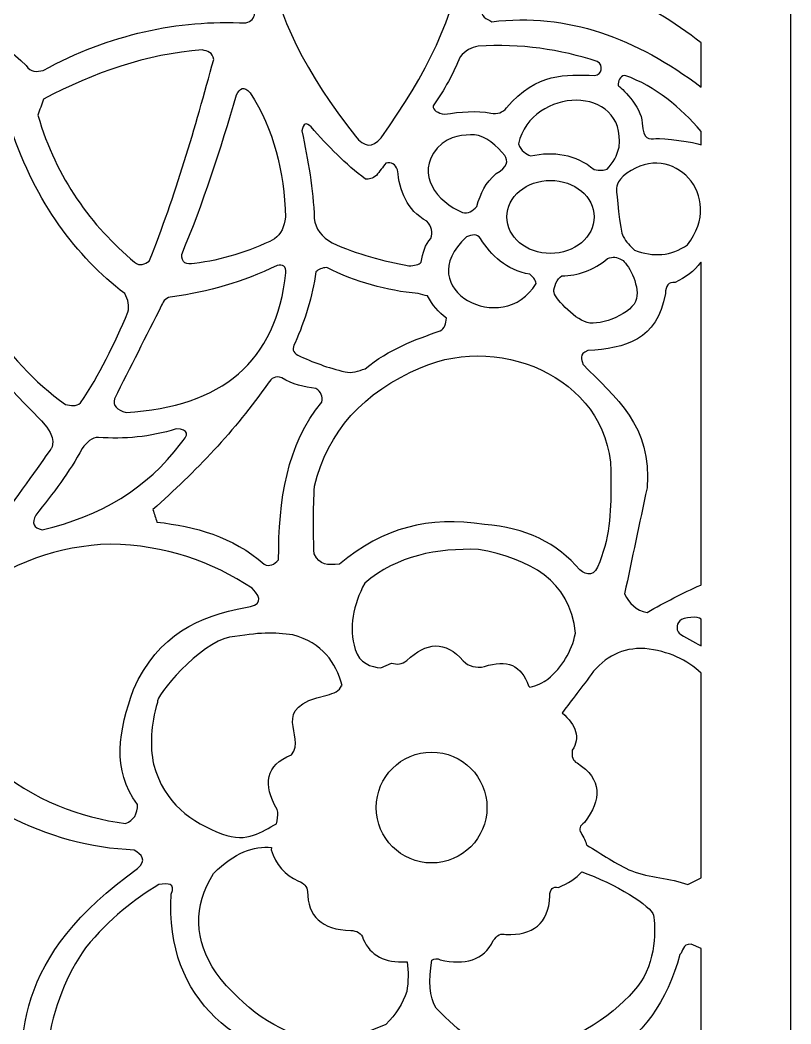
# Model space of a CAD drawing. Header units: centimetres. Extents: x 22.22 to 27.01, y 0.09 to 9.
# Drawn here: x 24.845 to 27.009, y 4.12 to 6.937 of the extents above; entities that cross this region are included whole.
import ezdxf

# ---------------------------------------------------------------- set-up
doc = ezdxf.new("R2010")
doc.units = ezdxf.units.CM
doc.header["$MEASUREMENT"] = 0
doc.layers.add('layer 1', color=7, linetype='Continuous')

msp = doc.modelspace()

# ---------------------------------------------------------------- linework, layer by layer
at = {"layer": 'layer 1', "color": 250}
for points, knots in [([(22.22329, 9.00077), (22.22329, 9.00077), (27.00868, 9.00077), (27.00868, 9.00077), (27.00868, 9.00077), (27.00868, 9.00077), (27.00868, 0.08669), (27.00868, 0.08669), (27.00868, 0.08669), (27.00868, 0.08669), (22.22329, 0.08669), (22.22329, 0.08669), (22.22329, 0.08669), (22.22329, 0.08669), (22.22329, 9.00077), (22.22329, 9.00077)], [0, 0, 0, 0, 0.2, 0.2, 0.2, 0.2, 0.4, 0.4, 0.4, 0.4, 0.6, 0.6, 0.6, 0.6, 1, 1, 1, 1]), ([(25.63863, 7.53452), (25.64874, 7.54467), (25.65996, 7.55332), (25.67911, 7.55141), (25.67911, 7.55141), (25.70459, 7.53862), (25.73081, 7.527), (25.76232, 7.52325), (25.76232, 7.52325), (25.76794, 7.51425), (25.77356, 7.50524), (25.77919, 7.49622), (25.77919, 7.49622), (25.79005, 7.38095), (25.80092, 7.26568), (25.81179, 7.1504), (25.81179, 7.1504), (25.82789, 7.1305), (25.84551, 7.13012), (25.86464, 7.14928), (25.86464, 7.14928), (25.85601, 7.27506), (25.8474, 7.40085), (25.83878, 7.52663), (25.83878, 7.52663), (25.83165, 7.54578), (25.83502, 7.56042), (25.8489, 7.57057), (25.8489, 7.57057), (25.87251, 7.58521), (25.865, 7.58032), (25.88263, 7.60098), (25.88263, 7.60098), (25.89124, 7.607), (25.89985, 7.60699), (25.90849, 7.60098), (25.90849, 7.60098), (26.19185, 7.27617), (26.11297, 6.9617), (25.85802, 6.60631), (25.85802, 6.60631), (25.83403, 6.57778), (25.81003, 6.57929), (25.78605, 6.61081), (25.78605, 6.61081), (25.50902, 6.96077), (25.45989, 7.26868), (25.63863, 7.53452)], [0, 0, 0, 0, 0.0769231, 0.0769231, 0.0769231, 0.0769231, 0.1538462, 0.1538462, 0.1538462, 0.1538462, 0.2307692, 0.2307692, 0.2307692, 0.2307692, 0.3076923, 0.3076923, 0.3076923, 0.3076923, 0.3846154, 0.3846154, 0.3846154, 0.3846154, 0.4615385, 0.4615385, 0.4615385, 0.4615385, 0.5384615, 0.5384615, 0.5384615, 0.5384615, 0.6153846, 0.6153846, 0.6153846, 0.6153846, 0.6923077, 0.6923077, 0.6923077, 0.6923077, 0.7692308, 0.7692308, 0.7692308, 0.7692308, 0.8461538, 0.8461538, 0.8461538, 0.8461538, 1, 1, 1, 1]), ([(25.43332, 7.36555), (25.45655, 7.37232), (25.46929, 7.36556), (25.47156, 7.34527), (25.47156, 7.34527), (25.43557, 7.21683), (25.44305, 7.08701), (25.50304, 6.95552), (25.50304, 6.95552), (25.50228, 6.94199), (25.49403, 6.93299), (25.4783, 6.92848), (25.4783, 6.92848), (25.2872, 6.93802), (25.09747, 6.89719), (24.90935, 6.79556), (24.90935, 6.79556), (24.89136, 6.79103), (24.87412, 6.7895), (24.86213, 6.80907), (24.86213, 6.80907), (24.70512, 6.96043), (24.5117, 7.01608), (24.30666, 7.04113), (24.30666, 7.04113), (24.29315, 7.04638), (24.28189, 7.05388), (24.28642, 7.07718), (24.28642, 7.07718), (24.31529, 7.10308), (24.34415, 7.12899), (24.37301, 7.1549), (24.37301, 7.1549), (24.388, 7.16133), (24.40227, 7.16512), (24.41123, 7.15039), (24.41123, 7.15039), (24.47211, 7.08411), (24.56725, 7.05002), (24.7156, 7.06104), (24.7156, 7.06104), (24.86895, 7.07243), (25.16692, 7.09085), (25.43332, 7.36555)], [0, 0, 0, 0, 0.0833333, 0.0833333, 0.0833333, 0.0833333, 0.1666667, 0.1666667, 0.1666667, 0.1666667, 0.25, 0.25, 0.25, 0.25, 0.3333333, 0.3333333, 0.3333333, 0.3333333, 0.4166667, 0.4166667, 0.4166667, 0.4166667, 0.5, 0.5, 0.5, 0.5, 0.5833333, 0.5833333, 0.5833333, 0.5833333, 0.6666667, 0.6666667, 0.6666667, 0.6666667, 0.75, 0.75, 0.75, 0.75, 0.8333333, 0.8333333, 0.8333333, 0.8333333, 1, 1, 1, 1]), ([(26.17543, 7.09858), (26.18405, 7.11359), (26.19416, 7.1211), (26.20579, 7.12111), (26.20579, 7.12111), (26.42219, 7.07229), (26.60675, 6.99037), (26.75676, 6.87238), (26.75676, 6.87238), (26.75676, 6.87238), (26.75676, 6.74832), (26.75676, 6.74832), (26.75676, 6.74832), (26.57518, 6.88579), (26.38128, 6.95819), (26.16869, 6.93186), (26.16869, 6.93186), (26.15418, 6.94024), (26.13728, 6.9462), (26.13833, 6.97015), (26.13833, 6.97015), (26.15822, 7.01107), (26.16758, 7.05464), (26.17543, 7.09858)], [0, 0, 0, 0, 0.1428571, 0.1428571, 0.1428571, 0.1428571, 0.2857143, 0.2857143, 0.2857143, 0.2857143, 0.4285714, 0.4285714, 0.4285714, 0.4285714, 0.5714286, 0.5714286, 0.5714286, 0.5714286, 0.7142857, 0.7142857, 0.7142857, 0.7142857, 1, 1, 1, 1]), ([(24.89473, 6.66939), (24.89998, 6.6844), (24.90523, 6.69942), (24.91047, 6.71444), (24.91047, 6.71444), (25.05199, 6.7897), (25.19923, 6.84081), (25.35574, 6.853), (25.35574, 6.853), (25.37043, 6.84925), (25.38588, 6.84655), (25.38835, 6.82596), (25.38835, 6.82596), (25.33575, 6.63413), (25.28101, 6.44325), (25.20732, 6.26047), (25.20732, 6.26047), (25.19457, 6.25143), (25.18145, 6.24504), (25.16571, 6.2571), (25.16571, 6.2571), (25.04413, 6.36051), (24.94733, 6.4909), (24.89473, 6.66939)], [0, 0, 0, 0, 0.1428571, 0.1428571, 0.1428571, 0.1428571, 0.2857143, 0.2857143, 0.2857143, 0.2857143, 0.4285714, 0.4285714, 0.4285714, 0.4285714, 0.5714286, 0.5714286, 0.5714286, 0.5714286, 0.7142857, 0.7142857, 0.7142857, 0.7142857, 1, 1, 1, 1]), ([(26.07986, 6.83385), (26.09447, 6.85037), (26.11134, 6.86013), (26.13046, 6.86314), (26.13046, 6.86314), (26.25071, 6.8712), (26.36119, 6.8543), (26.46497, 6.82033), (26.46497, 6.82033), (26.4837, 6.8088), (26.47865, 6.78326), (26.4571, 6.78147), (26.4571, 6.78147), (26.37674, 6.78314), (26.29676, 6.79124), (26.21029, 6.69023), (26.21029, 6.69023), (26.19941, 6.67708), (26.18479, 6.6722), (26.16644, 6.67558), (26.16644, 6.67558), (26.12557, 6.68316), (26.08139, 6.67968), (26.03601, 6.67221), (26.03601, 6.67221), (26.01798, 6.67599), (26.00399, 6.68214), (26.00396, 6.69642), (26.00396, 6.69642), (26.03613, 6.74072), (26.06122, 6.78658), (26.07986, 6.83385)], [0, 0, 0, 0, 0.1111111, 0.1111111, 0.1111111, 0.1111111, 0.2222222, 0.2222222, 0.2222222, 0.2222222, 0.3333333, 0.3333333, 0.3333333, 0.3333333, 0.4444444, 0.4444444, 0.4444444, 0.4444444, 0.5555556, 0.5555556, 0.5555556, 0.5555556, 0.6666667, 0.6666667, 0.6666667, 0.6666667, 0.7777778, 0.7777778, 0.7777778, 0.7777778, 1, 1, 1, 1]), ([(26.52344, 6.75274), (26.52418, 6.76627), (26.52678, 6.77849), (26.54256, 6.78147), (26.54256, 6.78147), (26.63065, 6.74978), (26.6975, 6.69175), (26.75676, 6.62426), (26.75676, 6.62426), (26.75676, 6.62426), (26.75676, 6.58674), (26.75676, 6.58674), (26.75676, 6.58674), (26.74111, 6.59384), (26.64708, 6.60667), (26.6297, 6.60461), (26.6297, 6.60461), (26.61066, 6.60236), (26.59358, 6.59872), (26.59147, 6.64743), (26.59147, 6.64743), (26.58936, 6.69614), (26.52953, 6.74876), (26.52344, 6.75274)], [0, 0, 0, 0, 0.1428571, 0.1428571, 0.1428571, 0.1428571, 0.2857143, 0.2857143, 0.2857143, 0.2857143, 0.4285714, 0.4285714, 0.4285714, 0.4285714, 0.5714286, 0.5714286, 0.5714286, 0.5714286, 0.7142857, 0.7142857, 0.7142857, 0.7142857, 1, 1, 1, 1]), ([(25.2984, 6.2785), (25.2984, 6.25672), (25.31038, 6.24847), (25.33438, 6.25372), (25.33438, 6.25372), (25.41079, 6.26353), (25.48584, 6.28558), (25.55926, 6.32244), (25.55926, 6.32244), (25.57687, 6.33671), (25.58699, 6.35698), (25.58962, 6.38326), (25.58962, 6.38326), (25.58566, 6.51212), (25.55758, 6.63063), (25.49067, 6.73247), (25.49067, 6.73247), (25.47256, 6.75378), (25.46151, 6.74457), (25.45244, 6.72684), (25.45244, 6.72684), (25.40719, 6.57373), (25.35864, 6.42257), (25.2984, 6.2785)], [0, 0, 0, 0, 0.1428571, 0.1428571, 0.1428571, 0.1428571, 0.2857143, 0.2857143, 0.2857143, 0.2857143, 0.4285714, 0.4285714, 0.4285714, 0.4285714, 0.5714286, 0.5714286, 0.5714286, 0.5714286, 0.7142857, 0.7142857, 0.7142857, 0.7142857, 1, 1, 1, 1]), ([(26.27776, 6.55562), (26.26426, 6.56121), (26.25152, 6.5687), (26.24403, 6.58941), (26.24403, 6.58941), (26.28018, 6.75045), (26.54658, 6.75684), (26.52625, 6.58039), (26.52625, 6.58039), (26.52101, 6.55675), (26.50976, 6.5361), (26.49252, 6.51844), (26.49252, 6.51844), (26.48353, 6.51506), (26.47154, 6.51469), (26.45654, 6.51732), (26.45654, 6.51732), (26.4033, 6.5604), (26.34296, 6.5696), (26.27776, 6.55562)], [0, 0, 0, 0, 0.1666667, 0.1666667, 0.1666667, 0.1666667, 0.3333333, 0.3333333, 0.3333333, 0.3333333, 0.5, 0.5, 0.5, 0.5, 0.6666667, 0.6666667, 0.6666667, 0.6666667, 1, 1, 1, 1]), ([(25.63572, 6.62545), (25.63984, 6.64723), (25.64845, 6.65098), (25.66158, 6.63672), (25.66158, 6.63672), (25.70874, 6.58284), (25.7583, 6.53217), (25.8145, 6.49028), (25.8145, 6.49028), (25.82461, 6.48916), (25.83473, 6.49254), (25.84486, 6.50042), (25.84486, 6.50042), (25.85385, 6.51206), (25.86285, 6.5237), (25.87185, 6.53534), (25.87185, 6.53534), (25.8872, 6.53948), (25.89806, 6.53309), (25.90445, 6.51619), (25.90445, 6.51619), (25.91028, 6.45671), (25.92967, 6.40444), (25.98653, 6.372), (25.98653, 6.372), (26.00076, 6.35735), (26.00451, 6.34121), (25.99778, 6.32356), (25.99778, 6.32356), (25.98202, 6.3065), (25.97452, 6.28321), (25.9708, 6.2571), (25.9708, 6.2571), (25.96482, 6.24996), (25.95094, 6.24809), (25.93594, 6.24696), (25.93594, 6.24696), (25.86435, 6.26076), (25.79275, 6.27935), (25.72117, 6.31117), (25.72117, 6.31117), (25.69081, 6.32807), (25.67393, 6.35097), (25.67058, 6.37988), (25.67058, 6.37988), (25.66787, 6.46175), (25.65343, 6.54361), (25.63572, 6.62545)], [0, 0, 0, 0, 0.0769231, 0.0769231, 0.0769231, 0.0769231, 0.1538462, 0.1538462, 0.1538462, 0.1538462, 0.2307692, 0.2307692, 0.2307692, 0.2307692, 0.3076923, 0.3076923, 0.3076923, 0.3076923, 0.3846154, 0.3846154, 0.3846154, 0.3846154, 0.4615385, 0.4615385, 0.4615385, 0.4615385, 0.5384615, 0.5384615, 0.5384615, 0.5384615, 0.6153846, 0.6153846, 0.6153846, 0.6153846, 0.6923077, 0.6923077, 0.6923077, 0.6923077, 0.7692308, 0.7692308, 0.7692308, 0.7692308, 0.8461538, 0.8461538, 0.8461538, 0.8461538, 1, 1, 1, 1]), ([(24.77183, 6.63559), (24.78823, 6.6433), (24.80414, 6.64442), (24.81906, 6.63108), (24.81906, 6.63108), (24.89045, 6.42289), (25.00102, 6.27532), (25.13839, 6.16923), (25.13839, 6.16923), (25.14888, 6.15197), (25.15187, 6.1347), (25.14739, 6.11742), (25.14739, 6.11742), (25.10949, 6.0275), (25.06759, 5.94076), (25.01471, 5.86284), (25.01471, 5.86284), (25.00234, 5.85192), (24.98735, 5.85419), (24.97198, 5.85833), (24.97198, 5.85833), (24.79637, 5.98413), (24.68131, 6.17413), (24.60767, 6.40805), (24.60767, 6.40805), (24.60552, 6.43632), (24.61059, 6.45942), (24.61891, 6.48014), (24.61891, 6.48014), (24.66511, 6.54155), (24.71666, 6.59223), (24.77183, 6.63559)], [0, 0, 0, 0, 0.1111111, 0.1111111, 0.1111111, 0.1111111, 0.2222222, 0.2222222, 0.2222222, 0.2222222, 0.3333333, 0.3333333, 0.3333333, 0.3333333, 0.4444444, 0.4444444, 0.4444444, 0.4444444, 0.5555556, 0.5555556, 0.5555556, 0.5555556, 0.6666667, 0.6666667, 0.6666667, 0.6666667, 0.7777778, 0.7777778, 0.7777778, 0.7777778, 1, 1, 1, 1]), ([(26.01521, 6.57758), (26.05343, 6.61561), (26.09054, 6.6148), (26.12034, 6.61419), (26.12034, 6.61419), (26.15015, 6.61358), (26.18574, 6.58171), (26.20523, 6.55675), (26.20523, 6.55675), (26.21601, 6.54173), (26.21338, 6.52334), (26.18163, 6.50605), (26.18163, 6.50605), (26.1498, 6.47978), (26.13883, 6.452), (26.12652, 6.41368), (26.12652, 6.41368), (26.11518, 6.40083), (26.10245, 6.39314), (26.08661, 6.39678), (26.08661, 6.39678), (26.01576, 6.42754), (25.95342, 6.50208), (26.01521, 6.57758)], [0, 0, 0, 0, 0.1428571, 0.1428571, 0.1428571, 0.1428571, 0.2857143, 0.2857143, 0.2857143, 0.2857143, 0.4285714, 0.4285714, 0.4285714, 0.4285714, 0.5714286, 0.5714286, 0.5714286, 0.5714286, 0.7142857, 0.7142857, 0.7142857, 0.7142857, 1, 1, 1, 1]), ([(26.51895, 6.45817), (26.51895, 6.46493), (26.51661, 6.48358), (26.54818, 6.50661), (26.54818, 6.50661), (26.67657, 6.60028), (26.82525, 6.44352), (26.71853, 6.3061), (26.71853, 6.3061), (26.67186, 6.27495), (26.62219, 6.27007), (26.56954, 6.29146), (26.56954, 6.29146), (26.5573, 6.30172), (26.54671, 6.31444), (26.5375, 6.3292), (26.5375, 6.3292), (26.52829, 6.34395), (26.51895, 6.45874), (26.51895, 6.45817)], [0, 0, 0, 0, 0.1666667, 0.1666667, 0.1666667, 0.1666667, 0.3333333, 0.3333333, 0.3333333, 0.3333333, 0.5, 0.5, 0.5, 0.5, 0.6666667, 0.6666667, 0.6666667, 0.6666667, 1, 1, 1, 1]), ([(26.33364, 6.28187), (26.40132, 6.28187), (26.45621, 6.32778), (26.45621, 6.38438), (26.45621, 6.38438), (26.45621, 6.44099), (26.40132, 6.4869), (26.33364, 6.4869), (26.33364, 6.4869), (26.26598, 6.4869), (26.21109, 6.44099), (26.21109, 6.38438), (26.21109, 6.38438), (26.21109, 6.32778), (26.26598, 6.28187), (26.33364, 6.28187)], [0, 0, 0, 0, 0.2, 0.2, 0.2, 0.2, 0.4, 0.4, 0.4, 0.4, 0.6, 0.6, 0.6, 0.6, 1, 1, 1, 1]), ([(26.09785, 6.32807), (26.11322, 6.3345), (26.12784, 6.33826), (26.13721, 6.32356), (26.13721, 6.32356), (26.16812, 6.27492), (26.20859, 6.23587), (26.27551, 6.22331), (26.27551, 6.22331), (26.28449, 6.21768), (26.29049, 6.20906), (26.2935, 6.1974), (26.2935, 6.1974), (26.20057, 6.04362), (25.93776, 6.18082), (26.09785, 6.32807)], [0, 0, 0, 0, 0.2, 0.2, 0.2, 0.2, 0.4, 0.4, 0.4, 0.4, 0.6, 0.6, 0.6, 0.6, 1, 1, 1, 1]), ([(24.51468, 5.94957), (24.57136, 5.84021), (24.67209, 5.66908), (24.67209, 5.66908), (24.67209, 5.66908), (24.67209, 5.66908), (24.72832, 5.56882), (24.72832, 5.56882), (24.72832, 5.56882), (24.72832, 5.56882), (24.76431, 5.50237), (24.80366, 5.55531), (24.80366, 5.55531), (24.84301, 5.60825), (24.93183, 5.73441), (24.93183, 5.73441), (24.93183, 5.73441), (24.93183, 5.73441), (24.9532, 5.76258), (24.90485, 5.81214), (24.90485, 5.81214), (24.8565, 5.8617), (24.72494, 5.99463), (24.67097, 6.07686), (24.67097, 6.07686), (24.617, 6.15909), (24.59002, 6.19628), (24.57878, 6.22556), (24.57878, 6.22556), (24.56753, 6.25484), (24.55628, 6.2706), (24.53716, 6.26836), (24.53716, 6.26836), (24.46324, 6.25968), (24.49812, 5.98152), (24.51468, 5.94957)], [0, 0, 0, 0, 0.1, 0.1, 0.1, 0.1, 0.2, 0.2, 0.2, 0.2, 0.3, 0.3, 0.3, 0.3, 0.4, 0.4, 0.4, 0.4, 0.5, 0.5, 0.5, 0.5, 0.6, 0.6, 0.6, 0.6, 0.7, 0.7, 0.7, 0.7, 0.8, 0.8, 0.8, 0.8, 1, 1, 1, 1]), ([(26.36547, 6.2188), (26.35174, 6.21042), (26.34314, 6.18801), (26.34298, 6.17487), (26.34298, 6.17487), (26.34281, 6.16173), (26.39702, 6.09866), (26.4363, 6.08813), (26.4363, 6.08813), (26.47559, 6.0776), (26.56631, 6.11381), (26.57516, 6.15515), (26.57516, 6.15515), (26.58402, 6.1965), (26.54984, 6.25545), (26.53412, 6.26386), (26.53412, 6.26386), (26.5184, 6.27227), (26.51107, 6.27343), (26.49364, 6.26724), (26.49364, 6.26724), (26.4541, 6.23433), (26.411, 6.22016), (26.36547, 6.2188)], [0, 0, 0, 0, 0.1428571, 0.1428571, 0.1428571, 0.1428571, 0.2857143, 0.2857143, 0.2857143, 0.2857143, 0.4285714, 0.4285714, 0.4285714, 0.4285714, 0.5714286, 0.5714286, 0.5714286, 0.5714286, 0.7142857, 0.7142857, 0.7142857, 0.7142857, 1, 1, 1, 1]), ([(26.42473, 5.97097), (26.42201, 5.98455), (26.41212, 5.99889), (26.43822, 6.00927), (26.43822, 6.00927), (26.54354, 6.01631), (26.63312, 6.03808), (26.65636, 6.16923), (26.65636, 6.16923), (26.65635, 6.19175), (26.66534, 6.20226), (26.68334, 6.20078), (26.68334, 6.20078), (26.71184, 6.21501), (26.73883, 6.23076), (26.7553, 6.2571), (26.7553, 6.2571), (26.7553, 6.2571), (26.75676, 6.25627), (26.75676, 6.25627), (26.75676, 6.25627), (26.75676, 6.25627), (26.75676, 5.3526), (26.75676, 5.3526), (26.75676, 5.3526), (26.75676, 5.3526), (26.7553, 5.35141), (26.7553, 5.35141), (26.7553, 5.35141), (26.70507, 5.32887), (26.65485, 5.30334), (26.60464, 5.27481), (26.60464, 5.27481), (26.57351, 5.28027), (26.55477, 5.30017), (26.54167, 5.32663), (26.54167, 5.32663), (26.56265, 5.42577), (26.58364, 5.52489), (26.60464, 5.62402), (26.60464, 5.62402), (26.62071, 5.79795), (26.51445, 5.87813), (26.42473, 5.97097)], [0, 0, 0, 0, 0.0833333, 0.0833333, 0.0833333, 0.0833333, 0.1666667, 0.1666667, 0.1666667, 0.1666667, 0.25, 0.25, 0.25, 0.25, 0.3333333, 0.3333333, 0.3333333, 0.3333333, 0.4166667, 0.4166667, 0.4166667, 0.4166667, 0.5, 0.5, 0.5, 0.5, 0.5833333, 0.5833333, 0.5833333, 0.5833333, 0.6666667, 0.6666667, 0.6666667, 0.6666667, 0.75, 0.75, 0.75, 0.75, 0.8333333, 0.8333333, 0.8333333, 0.8333333, 1, 1, 1, 1]), ([(25.24217, 6.13657), (25.24778, 6.14898), (25.25488, 6.15986), (25.27253, 6.16022), (25.27253, 6.16022), (25.3718, 6.17349), (25.46972, 6.20174), (25.56601, 6.24809), (25.56601, 6.24809), (25.5824, 6.25085), (25.59232, 6.24606), (25.59074, 6.22781), (25.59074, 6.22781), (25.56451, 5.97818), (25.41117, 5.85117), (25.1421, 5.8358), (25.1421, 5.8358), (25.11624, 5.84256), (25.10538, 5.85533), (25.1095, 5.8741), (25.1095, 5.8741), (25.15373, 5.96159), (25.19795, 6.04908), (25.24217, 6.13657)], [0, 0, 0, 0, 0.1428571, 0.1428571, 0.1428571, 0.1428571, 0.2857143, 0.2857143, 0.2857143, 0.2857143, 0.4285714, 0.4285714, 0.4285714, 0.4285714, 0.5714286, 0.5714286, 0.5714286, 0.5714286, 0.7142857, 0.7142857, 0.7142857, 0.7142857, 1, 1, 1, 1]), ([(25.67507, 6.23006), (25.6822, 6.23719), (25.69232, 6.24132), (25.70544, 6.24245), (25.70544, 6.24245), (25.78779, 6.20102), (25.87343, 6.17764), (25.9618, 6.16923), (25.9618, 6.16923), (25.97079, 6.16698), (25.97979, 6.16473), (25.98879, 6.16248), (25.98879, 6.16248), (26.0019, 6.13733), (26.01952, 6.11667), (26.04163, 6.10052), (26.04163, 6.10052), (26.04015, 6.08511), (26.03717, 6.07085), (26.02364, 6.06447), (26.02364, 6.06447), (25.95251, 6.0396), (25.88146, 6.01379), (25.81338, 5.95858), (25.81338, 5.95858), (25.79462, 5.95105), (25.77587, 5.94505), (25.75715, 5.94957), (25.75715, 5.94957), (25.7101, 5.96112), (25.66553, 5.97633), (25.62448, 5.99689), (25.62448, 5.99689), (25.60987, 6.00366), (25.60725, 6.01492), (25.61661, 6.03068), (25.61661, 6.03068), (25.64454, 6.09433), (25.66515, 6.16043), (25.67507, 6.23006)], [0, 0, 0, 0, 0.0909091, 0.0909091, 0.0909091, 0.0909091, 0.1818182, 0.1818182, 0.1818182, 0.1818182, 0.2727273, 0.2727273, 0.2727273, 0.2727273, 0.3636364, 0.3636364, 0.3636364, 0.3636364, 0.4545455, 0.4545455, 0.4545455, 0.4545455, 0.5454545, 0.5454545, 0.5454545, 0.5454545, 0.6363636, 0.6363636, 0.6363636, 0.6363636, 0.7272727, 0.7272727, 0.7272727, 0.7272727, 0.8181818, 0.8181818, 0.8181818, 0.8181818, 1, 1, 1, 1]), ([(25.67024, 5.43928), (25.68592, 5.40542), (25.70731, 5.40769), (25.74108, 5.40999), (25.74108, 5.40999), (25.86552, 5.51392), (25.99144, 5.54487), (26.14812, 5.52151), (26.14812, 5.52151), (26.26336, 5.51343), (26.35444, 5.46839), (26.41573, 5.39422), (26.41573, 5.39422), (26.43674, 5.37911), (26.45698, 5.37155), (26.47195, 5.41675), (26.47195, 5.41675), (26.50231, 5.49335), (26.50334, 5.56994), (26.50344, 5.64655), (26.50344, 5.64655), (26.51455, 5.92209), (26.20108, 6.06228), (25.97046, 5.96196), (25.97046, 5.96196), (25.80755, 5.89302), (25.70834, 5.78154), (25.67137, 5.62852), (25.67137, 5.62852), (25.66762, 5.56695), (25.66724, 5.4941), (25.67024, 5.43928)], [0, 0, 0, 0, 0.1111111, 0.1111111, 0.1111111, 0.1111111, 0.2222222, 0.2222222, 0.2222222, 0.2222222, 0.3333333, 0.3333333, 0.3333333, 0.3333333, 0.4444444, 0.4444444, 0.4444444, 0.4444444, 0.5555556, 0.5555556, 0.5555556, 0.5555556, 0.6666667, 0.6666667, 0.6666667, 0.6666667, 0.7777778, 0.7777778, 0.7777778, 0.7777778, 1, 1, 1, 1]), ([(25.22868, 5.52827), (25.22494, 5.53991), (25.22119, 5.55155), (25.21744, 5.56319), (25.21744, 5.56319), (25.3374, 5.66942), (25.44828, 5.78473), (25.54127, 5.91803), (25.54127, 5.91803), (25.55034, 5.93146), (25.56139, 5.94027), (25.5795, 5.93267), (25.5795, 5.93267), (25.60966, 5.91445), (25.64189, 5.90657), (25.67507, 5.90339), (25.67507, 5.90339), (25.68968, 5.89361), (25.6953, 5.88084), (25.69194, 5.86509), (25.69194, 5.86509), (25.59342, 5.74569), (25.56996, 5.58985), (25.57051, 5.42238), (25.57051, 5.42238), (25.55832, 5.40906), (25.54519, 5.4023), (25.53003, 5.40999), (25.53003, 5.40999), (25.44026, 5.48871), (25.33644, 5.51573), (25.22868, 5.52827)], [0, 0, 0, 0, 0.1111111, 0.1111111, 0.1111111, 0.1111111, 0.2222222, 0.2222222, 0.2222222, 0.2222222, 0.3333333, 0.3333333, 0.3333333, 0.3333333, 0.4444444, 0.4444444, 0.4444444, 0.4444444, 0.5555556, 0.5555556, 0.5555556, 0.5555556, 0.6666667, 0.6666667, 0.6666667, 0.6666667, 0.7777778, 0.7777778, 0.7777778, 0.7777778, 1, 1, 1, 1]), ([(24.88855, 5.54799), (24.93732, 5.60795), (24.98369, 5.66897), (25.01898, 5.73498), (25.01898, 5.73498), (25.03248, 5.75194), (25.04647, 5.76707), (25.06452, 5.76596), (25.06452, 5.76596), (25.13722, 5.76024), (25.20993, 5.76678), (25.28265, 5.78961), (25.28265, 5.78961), (25.32038, 5.78886), (25.31875, 5.77271), (25.29502, 5.74793), (25.29502, 5.74793), (25.20182, 5.62359), (25.07166, 5.54405), (24.90654, 5.50686), (24.90654, 5.50686), (24.88253, 5.51158), (24.87654, 5.52529), (24.88855, 5.54799)], [0, 0, 0, 0, 0.1428571, 0.1428571, 0.1428571, 0.1428571, 0.2857143, 0.2857143, 0.2857143, 0.2857143, 0.4285714, 0.4285714, 0.4285714, 0.4285714, 0.5714286, 0.5714286, 0.5714286, 0.5714286, 0.7142857, 0.7142857, 0.7142857, 0.7142857, 1, 1, 1, 1]), ([(24.6414, 5.04276), (24.63915, 5.05853), (24.57396, 5.21398), (24.69537, 5.31537), (24.69537, 5.31537), (24.81679, 5.41675), (24.95247, 5.46105), (25.09791, 5.46631), (25.09791, 5.46631), (25.25287, 5.46331), (25.38293, 5.41749), (25.49596, 5.34241), (25.49596, 5.34241), (25.52594, 5.31235), (25.51994, 5.29432), (25.47797, 5.28833), (25.47797, 5.28833), (25.34863, 5.26549), (25.23241, 5.21369), (25.16313, 5.05853), (25.16313, 5.05853), (25.12226, 4.9441), (25.10102, 4.83277), (25.17437, 4.73636), (25.17437, 4.73636), (25.17511, 4.70933), (25.16387, 4.69131), (25.14064, 4.68229), (25.14064, 4.68229), (25.01395, 4.70058), (24.88725, 4.74282), (24.76059, 4.85126), (24.76059, 4.85126), (24.72085, 4.89709), (24.68112, 4.96093), (24.6414, 5.04276)], [0, 0, 0, 0, 0.1, 0.1, 0.1, 0.1, 0.2, 0.2, 0.2, 0.2, 0.3, 0.3, 0.3, 0.3, 0.4, 0.4, 0.4, 0.4, 0.5, 0.5, 0.5, 0.5, 0.6, 0.6, 0.6, 0.6, 0.7, 0.7, 0.7, 0.7, 0.8, 0.8, 0.8, 0.8, 1, 1, 1, 1]), ([(25.85714, 5.11895), (25.8309, 5.12211), (25.79722, 5.1311), (25.78526, 5.17118), (25.78526, 5.17118), (25.76679, 5.23312), (25.77977, 5.29507), (25.81225, 5.35704), (25.81225, 5.35704), (25.90482, 5.4355), (26.01501, 5.45436), (26.13159, 5.45167), (26.13159, 5.45167), (26.27572, 5.42422), (26.38858, 5.36693), (26.40369, 5.21624), (26.40369, 5.21624), (26.39282, 5.16441), (26.36696, 5.1216), (26.32611, 5.08782), (26.32611, 5.08782), (26.31342, 5.07733), (26.29517, 5.06997), (26.27586, 5.0649), (26.27586, 5.0649), (26.27586, 5.0649), (26.27214, 5.06867), (26.27214, 5.06867), (26.27214, 5.06867), (26.25264, 5.12649), (26.21141, 5.14451), (26.14845, 5.12274), (26.14845, 5.12274), (26.12436, 5.11883), (26.10394, 5.12287), (26.08886, 5.13851), (26.08886, 5.13851), (26.03839, 5.19791), (25.98527, 5.19134), (25.93032, 5.13964), (25.93032, 5.13964), (25.91686, 5.12901), (25.90253, 5.12774), (25.88759, 5.13288), (25.88759, 5.13288), (25.88759, 5.13288), (25.85714, 5.11895), (25.85714, 5.11895)], [0, 0, 0, 0, 0.0769231, 0.0769231, 0.0769231, 0.0769231, 0.1538462, 0.1538462, 0.1538462, 0.1538462, 0.2307692, 0.2307692, 0.2307692, 0.2307692, 0.3076923, 0.3076923, 0.3076923, 0.3076923, 0.3846154, 0.3846154, 0.3846154, 0.3846154, 0.4615385, 0.4615385, 0.4615385, 0.4615385, 0.5384615, 0.5384615, 0.5384615, 0.5384615, 0.6153846, 0.6153846, 0.6153846, 0.6153846, 0.6923077, 0.6923077, 0.6923077, 0.6923077, 0.7692308, 0.7692308, 0.7692308, 0.7692308, 0.8461538, 0.8461538, 0.8461538, 0.8461538, 1, 1, 1, 1]), ([(26.69651, 5.25084), (26.70688, 5.26201), (26.7483, 5.26437), (26.75676, 5.25611), (26.75676, 5.25611), (26.75676, 5.25611), (26.75676, 5.18105), (26.75676, 5.18105), (26.75676, 5.18105), (26.7504, 5.18416), (26.7177, 5.20114), (26.69914, 5.21261), (26.69914, 5.21261), (26.68612, 5.22067), (26.68572, 5.24167), (26.69651, 5.25084)], [0, 0, 0, 0, 0.2, 0.2, 0.2, 0.2, 0.4, 0.4, 0.4, 0.4, 0.6, 0.6, 0.6, 0.6, 1, 1, 1, 1]), ([(25.2306, 5.02249), (25.22221, 5.03792), (25.35121, 5.1911), (25.43299, 5.20497), (25.43299, 5.20497), (25.51476, 5.21883), (25.55797, 5.21933), (25.61065, 5.21173), (25.61065, 5.21173), (25.69408, 5.18884), (25.73052, 5.13507), (25.74908, 5.0696), (25.74908, 5.0696), (25.74908, 5.0696), (25.74704, 5.06867), (25.74704, 5.06867), (25.74704, 5.06867), (25.74144, 5.05474), (25.72564, 5.04766), (25.70656, 5.04276), (25.70656, 5.04276), (25.53772, 5.00687), (25.65054, 4.92971), (25.60649, 4.87492), (25.60649, 4.87492), (25.53435, 4.84695), (25.52478, 4.79231), (25.56657, 4.72228), (25.56657, 4.72228), (25.56976, 4.71245), (25.56883, 4.70155), (25.56601, 4.69018), (25.56601, 4.69018), (25.56601, 4.69018), (25.56424, 4.6816), (25.56424, 4.6816), (25.56424, 4.6816), (25.52409, 4.6608), (25.48269, 4.62622), (25.41275, 4.653), (25.41275, 4.653), (25.32511, 4.68657), (25.24994, 4.73726), (25.21935, 4.84901), (25.21935, 4.84901), (25.20905, 4.9012), (25.21093, 4.95828), (25.2306, 5.02249)], [0, 0, 0, 0, 0.0769231, 0.0769231, 0.0769231, 0.0769231, 0.1538462, 0.1538462, 0.1538462, 0.1538462, 0.2307692, 0.2307692, 0.2307692, 0.2307692, 0.3076923, 0.3076923, 0.3076923, 0.3076923, 0.3846154, 0.3846154, 0.3846154, 0.3846154, 0.4615385, 0.4615385, 0.4615385, 0.4615385, 0.5384615, 0.5384615, 0.5384615, 0.5384615, 0.6153846, 0.6153846, 0.6153846, 0.6153846, 0.6923077, 0.6923077, 0.6923077, 0.6923077, 0.7692308, 0.7692308, 0.7692308, 0.7692308, 0.8461538, 0.8461538, 0.8461538, 0.8461538, 1, 1, 1, 1]), ([(26.36649, 4.99343), (26.38437, 5.01614), (26.418, 5.06043), (26.44755, 5.10021), (26.44755, 5.10021), (26.48577, 5.15165), (26.53599, 5.17605), (26.59822, 5.17343), (26.59822, 5.17343), (26.6655, 5.16636), (26.71718, 5.14196), (26.75676, 5.10403), (26.75676, 5.10403), (26.75676, 5.10403), (26.75676, 4.5302), (26.75676, 4.5302), (26.75676, 4.5302), (26.75676, 4.5302), (26.71966, 4.51107), (26.71966, 4.51107), (26.71966, 4.51107), (26.66932, 4.52985), (26.61224, 4.53059), (26.56191, 4.54936), (26.56191, 4.54936), (26.518, 4.56867), (26.47752, 4.59717), (26.43559, 4.62172), (26.43559, 4.62172), (26.43225, 4.63243), (26.42696, 4.64396), (26.41944, 4.65638), (26.41944, 4.65638), (26.41231, 4.66614), (26.41569, 4.67591), (26.42955, 4.68567), (26.42955, 4.68567), (26.47677, 4.74943), (26.48089, 4.80669), (26.40819, 4.85238), (26.40819, 4.85238), (26.39693, 4.8584), (26.39244, 4.87041), (26.3947, 4.88844), (26.3947, 4.88844), (26.41878, 4.92333), (26.40547, 4.95827), (26.36659, 4.9932), (26.36659, 4.9932), (26.36659, 4.9932), (26.36649, 4.99343), (26.36649, 4.99343)], [0, 0, 0, 0, 0.0714286, 0.0714286, 0.0714286, 0.0714286, 0.1428571, 0.1428571, 0.1428571, 0.1428571, 0.2142857, 0.2142857, 0.2142857, 0.2142857, 0.2857143, 0.2857143, 0.2857143, 0.2857143, 0.3571429, 0.3571429, 0.3571429, 0.3571429, 0.4285714, 0.4285714, 0.4285714, 0.4285714, 0.5, 0.5, 0.5, 0.5, 0.5714286, 0.5714286, 0.5714286, 0.5714286, 0.6428571, 0.6428571, 0.6428571, 0.6428571, 0.7142857, 0.7142857, 0.7142857, 0.7142857, 0.7857143, 0.7857143, 0.7857143, 0.7857143, 0.8571429, 0.8571429, 0.8571429, 0.8571429, 1, 1, 1, 1]), ([(25.99997, 4.57189), (26.08582, 4.57189), (26.15543, 4.6415), (26.15543, 4.72734), (26.15543, 4.72734), (26.15543, 4.81318), (26.08582, 4.8828), (25.99997, 4.8828), (25.99997, 4.8828), (25.91414, 4.8828), (25.84452, 4.81318), (25.84452, 4.72734), (25.84452, 4.72734), (25.84452, 4.6415), (25.91414, 4.57189), (25.99997, 4.57189)], [0, 0, 0, 0, 0.2, 0.2, 0.2, 0.2, 0.4, 0.4, 0.4, 0.4, 0.6, 0.6, 0.6, 0.6, 1, 1, 1, 1]), ([(24.09268, 4.10779), (24.06981, 4.1181), (24.07581, 4.13048), (24.09494, 4.14383), (24.09494, 4.14383), (24.35533, 4.26808), (24.59399, 4.42496), (24.75834, 4.69355), (24.75834, 4.69355), (24.77397, 4.70371), (24.78799, 4.72026), (24.81006, 4.70482), (24.81006, 4.70482), (24.9225, 4.64548), (25.04093, 4.61318), (25.16538, 4.60794), (25.16538, 4.60794), (25.18643, 4.5952), (25.20147, 4.58092), (25.17437, 4.55613), (25.17437, 4.55613), (24.83293, 4.31213), (24.82001, 4.07315), (24.87528, 3.83518), (24.87528, 3.83518), (24.86967, 3.79981), (24.85092, 3.80134), (24.8303, 3.80815), (24.8303, 3.80815), (24.5656, 4.02868), (24.32725, 4.0803), (24.09268, 4.10779)], [0, 0, 0, 0, 0.1111111, 0.1111111, 0.1111111, 0.1111111, 0.2222222, 0.2222222, 0.2222222, 0.2222222, 0.3333333, 0.3333333, 0.3333333, 0.3333333, 0.4444444, 0.4444444, 0.4444444, 0.4444444, 0.5555556, 0.5555556, 0.5555556, 0.5555556, 0.6666667, 0.6666667, 0.6666667, 0.6666667, 0.7777778, 0.7777778, 0.7777778, 0.7777778, 1, 1, 1, 1]), ([(25.55047, 4.61536), (25.50073, 4.61976), (25.44748, 4.60139), (25.38802, 4.5426), (25.38802, 4.5426), (25.33029, 4.4495), (25.33255, 4.35637), (25.39476, 4.26324), (25.39476, 4.26324), (25.47291, 4.16431), (25.56324, 4.0971), (25.67137, 4.07625), (25.67137, 4.07625), (25.74444, 4.07457), (25.81041, 4.09072), (25.87151, 4.11906), (25.87151, 4.11906), (25.90111, 4.14647), (25.91835, 4.17802), (25.92998, 4.21142), (25.92998, 4.21142), (25.9353, 4.23924), (25.93463, 4.26705), (25.93155, 4.29487), (25.93155, 4.29487), (25.93155, 4.29487), (25.92862, 4.29478), (25.92862, 4.29478), (25.92862, 4.29478), (25.86828, 4.29123), (25.82817, 4.31245), (25.80832, 4.35843), (25.80832, 4.35843), (25.80325, 4.37579), (25.78994, 4.38181), (25.7729, 4.38264), (25.7729, 4.38264), (25.69073, 4.38475), (25.65173, 4.42223), (25.65203, 4.49191), (25.65203, 4.49191), (25.65033, 4.50544), (25.64189, 4.51521), (25.62672, 4.5212), (25.62672, 4.5212), (25.58772, 4.53734), (25.56266, 4.56743), (25.54914, 4.60907), (25.54914, 4.60907), (25.54914, 4.60907), (25.55047, 4.61536), (25.55047, 4.61536)], [0, 0, 0, 0, 0.0714286, 0.0714286, 0.0714286, 0.0714286, 0.1428571, 0.1428571, 0.1428571, 0.1428571, 0.2142857, 0.2142857, 0.2142857, 0.2142857, 0.2857143, 0.2857143, 0.2857143, 0.2857143, 0.3571429, 0.3571429, 0.3571429, 0.3571429, 0.4285714, 0.4285714, 0.4285714, 0.4285714, 0.5, 0.5, 0.5, 0.5, 0.5714286, 0.5714286, 0.5714286, 0.5714286, 0.6428571, 0.6428571, 0.6428571, 0.6428571, 0.7142857, 0.7142857, 0.7142857, 0.7142857, 0.7857143, 0.7857143, 0.7857143, 0.7857143, 0.8571429, 0.8571429, 0.8571429, 0.8571429, 1, 1, 1, 1]), ([(26.00061, 4.29878), (25.99144, 4.24243), (25.99283, 4.19514), (26.01319, 4.16411), (26.01319, 4.16411), (26.08459, 4.09541), (26.11421, 4.0511), (26.26057, 4.05597), (26.26057, 4.05597), (26.40692, 4.06085), (26.52293, 4.15734), (26.57765, 4.22494), (26.57765, 4.22494), (26.63238, 4.29254), (26.62862, 4.39542), (26.62263, 4.42545), (26.62263, 4.42545), (26.61775, 4.44985), (26.51486, 4.51489), (26.42138, 4.54689), (26.42138, 4.54689), (26.40628, 4.52936), (26.38312, 4.51517), (26.35591, 4.50262), (26.35591, 4.50262), (26.34035, 4.50693), (26.33228, 4.49923), (26.33173, 4.47953), (26.33173, 4.47953), (26.32892, 4.40021), (26.28338, 4.36905), (26.20861, 4.37082), (26.20861, 4.37082), (26.19529, 4.3757), (26.18348, 4.37008), (26.17319, 4.35392), (26.17319, 4.35392), (26.14582, 4.29779), (26.09353, 4.28446), (26.02421, 4.30042), (26.02421, 4.30042), (26.01574, 4.30458), (26.00788, 4.30404), (26.00061, 4.29878)], [0, 0, 0, 0, 0.0833333, 0.0833333, 0.0833333, 0.0833333, 0.1666667, 0.1666667, 0.1666667, 0.1666667, 0.25, 0.25, 0.25, 0.25, 0.3333333, 0.3333333, 0.3333333, 0.3333333, 0.4166667, 0.4166667, 0.4166667, 0.4166667, 0.5, 0.5, 0.5, 0.5, 0.5833333, 0.5833333, 0.5833333, 0.5833333, 0.6666667, 0.6666667, 0.6666667, 0.6666667, 0.75, 0.75, 0.75, 0.75, 0.8333333, 0.8333333, 0.8333333, 0.8333333, 1, 1, 1, 1]), ([(25.23431, 4.51107), (25.26059, 4.51563), (25.28199, 4.51566), (25.26916, 4.48403), (25.26916, 4.48403), (25.24962, 4.18641), (25.46263, 4.02048), (25.73692, 4.00077), (25.73692, 4.00077), (25.76911, 4.00318), (25.79577, 4.00928), (25.819, 4.01767), (25.819, 4.01767), (25.83892, 4.01471), (25.8543, 4.00911), (25.83811, 3.98501), (25.83811, 3.98501), (25.76587, 3.86702), (25.66559, 3.77708), (25.5244, 3.72816), (25.5244, 3.72816), (25.3539, 3.68081), (25.19303, 3.70081), (25.03753, 3.75858), (25.03753, 3.75858), (24.96219, 3.84233), (24.91309, 3.93732), (24.92172, 4.0571), (24.92172, 4.0571), (24.93822, 4.16863), (24.97607, 4.25874), (25.02854, 4.33421), (25.02854, 4.33421), (25.09714, 4.41683), (25.16573, 4.47052), (25.23431, 4.51107)], [0, 0, 0, 0, 0.1, 0.1, 0.1, 0.1, 0.2, 0.2, 0.2, 0.2, 0.3, 0.3, 0.3, 0.3, 0.4, 0.4, 0.4, 0.4, 0.5, 0.5, 0.5, 0.5, 0.6, 0.6, 0.6, 0.6, 0.7, 0.7, 0.7, 0.7, 0.8, 0.8, 0.8, 0.8, 1, 1, 1, 1]), ([(26.04242, 3.98387), (26.03942, 4.01315), (26.05441, 4.02141), (26.0874, 4.00866), (26.0874, 4.00866), (26.40848, 3.90923), (26.62809, 4.05343), (26.69683, 4.31506), (26.69683, 4.31506), (26.70733, 4.32482), (26.70208, 4.34359), (26.72832, 4.34435), (26.72832, 4.34435), (26.72832, 4.34435), (26.75676, 4.33168), (26.75676, 4.33168), (26.75676, 4.33168), (26.75676, 4.33168), (26.75676, 3.60886), (26.75676, 3.60886), (26.75676, 3.60886), (26.37922, 3.5517), (26.16793, 3.71174), (26.04242, 3.98387)], [0, 0, 0, 0, 0.1428571, 0.1428571, 0.1428571, 0.1428571, 0.2857143, 0.2857143, 0.2857143, 0.2857143, 0.4285714, 0.4285714, 0.4285714, 0.4285714, 0.5714286, 0.5714286, 0.5714286, 0.5714286, 0.7142857, 0.7142857, 0.7142857, 0.7142857, 1, 1, 1, 1])]:
    msp.add_open_spline(points, degree=3, knots=knots, dxfattribs=at)

doc.saveas('drawing.dxf')
